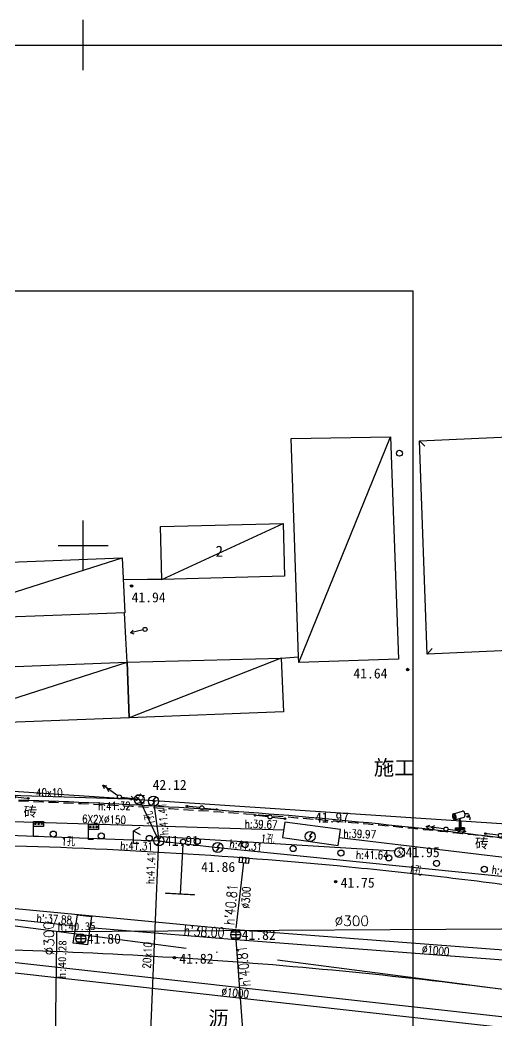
# Model space of a CAD drawing. Extents: x 501830 to 502977, y 299930 to 300245.
# Drawn here: x 502443.7 to 502491.3, y 300102.6 to 300202.5 of the extents above; entities that cross this region are included whole.
import ezdxf
from ezdxf.enums import TextEntityAlignment as Align
from ezdxf.lldxf.tags import DXFTag

# ---------------------------------------------------------------- set-up
doc = ezdxf.new("R2010")
doc.units = 0
doc.linetypes.add('1117', pattern=[0.3, 0.2, -0.1])
doc.linetypes.add('ACAD_ISO05W100', pattern=[33, 24, -3, 0, -3, 0, -3])
for name, color, linetype in [('BJ02', 7, 'Continuous'), ('BJ03', 7, 'Continuous'), ('BJ04', 7, 'Continuous'), ('BJ05', 7, 'Continuous'), ('BJ08', 7, 'Continuous'), ('BJ09', 7, 'Continuous'), ('BJ11', 7, 'Continuous'), ('TK', 7, 'Continuous'), ('公安交通井', 163, 'Continuous'), ('污水注记', 247, 'Continuous'), ('污水管线', 247, 'Continuous'), ('燃气注记', 6, 'Continuous'), ('燃气管线', 6, 'Continuous'), ('燃气高程表', 6, 'Continuous'), ('电力井', 1, 'Continuous'), ('电力注记', 1, 'Continuous'), ('电力管线', 1, 'Continuous'), ('电力高程表', 1, 'Continuous'), ('雨水井', 34, 'Continuous'), ('雨水注记', 34, 'Continuous'), ('雨水管线', 34, 'Continuous'), ('雨水高程表', 34, 'Continuous'), ('雨蓖子', 34, 'Continuous')]:
    doc.layers.add(name, color=color, linetype=linetype)
doc.layers.add('道路红线', color=11, linetype='Continuous', lineweight=30)
doc.styles.add('HZ', font='simplex.shx', dxfattribs={"bigfont": 'hztxt'})
doc.styles.get("Standard").update_dxf_attribs({"font": 'SIMFANG.TTF'})
tags = doc.linetypes.add('DL', pattern='A,15,-4.925,[130,ltypeshp.shx,S=0.5,R=330,X=-0.15,Y=0.433],0,[130,ltypeshp.shx,S=0.4,R=90,X=0,Y=0],-0.15,[130,ltypeshp.shx,S=0.5,R=150,X=0,Y=-0.433],-4.925,15', length=40).pattern_tags.tags
tags[32:33] = [DXFTag(74, 4), DXFTag(75, 0), DXFTag(340, '0'), DXFTag(46, 1.0), DXFTag(50, 0.0), DXFTag(44, 0.0), DXFTag(45, 0.0)]
tags[30:31] = [DXFTag(74, 4), DXFTag(75, 0), DXFTag(340, '0'), DXFTag(46, 1.0), DXFTag(50, 0.0), DXFTag(44, 0.0), DXFTag(45, 0.0)]
tags[4:5] = [DXFTag(74, 4), DXFTag(75, 0), DXFTag(340, '0'), DXFTag(46, 1.0), DXFTag(50, 0.0), DXFTag(44, 0.0), DXFTag(45, 0.0)]
doc.linetypes.add('TRQZ', pattern='A,15,[130,ltypeshp.shx,S=0.6,R=0,X=0,Y=0],-2.5,[133,ltypeshp.shx,S=0.05,R=0,X=0,Y=0],-2.5,[130,ltypeshp.shx,S=0.6,R=0,X=0,Y=0],15', length=35)

# ---------------------------------------------------------------- blocks, each defined once
blk = doc.blocks.new('831')
for radius in [0.25, 0.15, 0.05]:
    blk.add_circle((0, 0), radius)
blk = doc.blocks.new('9371')
blk.add_circle((0, 0), 0.6)
blk = doc.blocks.new('mhs500')
at = {"layer": 'BJ09'}
blk.add_circle((0, 0), 0.3, dxfattribs=at)
blk = doc.blocks.new('GC200')
at = {"linetype": 'Continuous', "const_width": 0.2, "flags": 128}
blk.add_lwpolyline([(-0.1, 0, 1), (0.1, 0, 1)], format="xyb", close=True, dxfattribs=at)
blk = doc.blocks.new('雨水井')
at = {"lineweight": -3}
for p, q in [((0.5, 0), (-0.5, 0)), ((-0.4, 0.3), (0.4, 0.3)), ((0, 0.495), (0, -0.495)), ((-0.4, -0.3), (0.4, -0.3))]:
    blk.add_line(p, q, dxfattribs=at)
blk.add_circle((0, 0), 0.5, dxfattribs=at)
blk = doc.blocks.new('电力井')
at = {"lineweight": -3}
for p, q in [((0.192, 0.395), (-0.079, 0.068)), ((-0.079, 0.068), (0.152, -0.017)), ((0.152, -0.017), (-0.164, -0.373))]:
    blk.add_line(p, q, dxfattribs=at)
blk.add_circle((0, 0), 0.5, dxfattribs=at)
blk = doc.blocks.new('JT')
at = {"layer": '公安交通井'}
blk.add_circle((0, 0), 0.5, dxfattribs=at)
at = {"layer": '公安交通井', "width": 0.8}
blk.add_text('交', height=0.8, dxfattribs=at).set_placement((-0.304, -0.335, -50.185))
blk = doc.blocks.new('M521')
at = {"layer": 'BJ05', "linetype": 'Continuous'}
h = blk.add_hatch(color=256, dxfattribs=at)
h.paths.add_polyline_path([(2.85, 0), (3.15, 0, 0.998883)])
h.paths.add_polyline_path([(3.15, 0, 0.000279), (3.15, 0), (2.85, 0, 1.000559)])
at = {"layer": 'BJ05', "linetype": 'Continuous', "flags": 128}
blk.add_lwpolyline([(0.4, 0), (3.25, 0)], dxfattribs=at)
at = {"layer": 'BJ05', "linetype": 'Continuous'}
for centre, radius in [((0, 0), 0.4), ((3, 0), 0.15)]:
    blk.add_circle(centre, radius, dxfattribs=at)
blk = doc.blocks.new('M511')
at = {"layer": 'BJ05', "linetype": 'Continuous'}
blk.add_lwpolyline([(0.4, 0), (4.01, 0)], dxfattribs=at)
at = {"layer": 'BJ05'}
for points in [[(2.31, 0.4), (3, 0), (2.31, -0.4)], [(3.31, 0.4), (4.01, 0), (3.31, -0.4)]]:
    blk.add_lwpolyline(points, dxfattribs=at)
at = {"layer": 'BJ05', "linetype": 'Continuous'}
blk.add_circle((0, 0), 0.4, dxfattribs=at)
blk = doc.blocks.new('探头')
at = {"lineweight": -3}
h = blk.add_hatch(color=256, dxfattribs=at)
h.paths.add_polyline_path([(-0.086, 0.079), (0.072, 0.079), (0.072, 0.683), (-0.086, 0.683)])
h.paths.add_polyline_path([(-0.007, 1.026), (-0.086, 0.683), (0.072, 0.683)])
h.paths.add_polyline_path([(0.072, 0.079), (-0.086, 0.079), (-0.086, -0.079), (0.072, -0.079)])
h = blk.add_hatch(color=256, dxfattribs=at)
h.paths.add_polyline_path([(-0.45, 0.079), (-0.45, -0.079), (-0.086, -0.079), (-0.086, 0.079)])
h.paths.add_polyline_path([(0.45, -0.079), (0.45, 0.079), (0.136, 0.079), (0.072, 0.079), (0.072, -0.079)])
for p, q in [((-0.755, 1.324), (-0.758, 1.27)), ((-0.758, 1.27), (-0.755, 1.213)), ((-0.745, 1.373), (-0.755, 1.324)), ((-0.755, 1.213), (-0.745, 1.155)), ((-0.729, 1.415), (-0.745, 1.373)), ((-0.745, 1.155), (-0.729, 1.098)), ((-0.707, 1.448), (-0.729, 1.415)), ((-0.729, 1.098), (-0.707, 1.044)), ((-0.68, 1.473), (-0.707, 1.448)), ((-0.707, 1.044), (-0.681, 0.995)), ((-0.649, 1.486), (-0.68, 1.473)), ((-0.66, 1.344), (-0.668, 1.261)), ((-0.668, 1.261), (-0.655, 1.163)), ((-0.66, 1.483), (0.243, 1.749)), ((-0.638, 1.39), (-0.66, 1.344)), ((-0.655, 1.163), (-0.619, 1.07)), ((-0.616, 1.489), (-0.649, 1.486)), ((-0.627, 1.399), (-0.638, 1.39)), ((-0.612, 1.396), (-0.627, 1.399)), ((-0.619, 1.07), (-0.573, 1.001)), ((-0.581, 1.481), (-0.616, 1.489)), ((-0.572, 1.366), (-0.612, 1.396)), ((-0.545, 1.461), (-0.581, 1.481)), ((-0.573, 1.001), (-0.532, 0.971)), ((-0.525, 1.298), (-0.572, 1.366)), ((-0.511, 1.432), (-0.545, 1.461)), ((-0.49, 1.205), (-0.525, 1.298)), ((-0.479, 1.394), (-0.511, 1.432)), ((-0.506, 0.978), (-0.485, 1.024)), ((-0.476, 1.106), (-0.49, 1.205)), ((-0.485, 1.024), (-0.476, 1.106)), ((-0.481, 0.886), (0.422, 1.152)), ((-0.45, 1.349), (-0.479, 1.394)), ((-0.426, 1.297), (-0.45, 1.349)), ((-0.407, 1.241), (-0.426, 1.297)), ((-0.393, 1.183), (-0.407, 1.241)), ((-0.407, 0.973), (-0.394, 1.018)), ((-0.394, 1.018), (-0.387, 1.07)), ((-0.387, 1.126), (-0.393, 1.183)), ((-0.387, 1.07), (-0.387, 1.126)), ((-0.007, 1.026), (-0.086, 0.683)), ((0.072, 0.683), (-0.007, 1.026)), ((0.265, 1.751), (0.232, 1.746)), ((0.3, 1.745), (0.265, 1.751)), ((0.335, 1.728), (0.3, 1.745)), ((0.37, 1.701), (0.335, 1.728)), ((0.402, 1.665), (0.37, 1.701)), ((0.383, 1.141), (0.415, 1.152)), ((0.432, 1.621), (0.402, 1.665)), ((0.415, 1.152), (0.443, 1.173)), ((0.457, 1.57), (0.432, 1.621)), ((0.443, 1.173), (0.466, 1.204)), ((0.478, 1.515), (0.457, 1.57)), ((0.466, 1.204), (0.484, 1.244)), ((0.492, 1.458), (0.478, 1.515)), ((0.484, 1.244), (0.496, 1.291)), ((0.5, 1.4), (0.492, 1.458)), ((0.496, 1.291), (0.502, 1.343)), ((0.502, 1.343), (0.5, 1.4)), ((-0.681, 0.995), (-0.65, 0.953)), ((-0.65, 0.953), (-0.617, 0.919)), ((-0.617, 0.919), (-0.582, 0.895)), ((-0.582, 0.895), (-0.546, 0.881)), ((-0.546, 0.881), (-0.512, 0.879)), ((-0.532, 0.971), (-0.517, 0.968)), ((-0.517, 0.968), (-0.506, 0.978)), ((-0.512, 0.879), (-0.48, 0.887)), ((-0.48, 0.887), (-0.451, 0.906)), ((-0.451, 0.906), (-0.426, 0.935)), ((-0.45, 0.079), (0.419, 0.079)), ((-0.45, -0.079), (-0.45, 0.079)), ((-0.426, 0.935), (-0.407, 0.973)), ((-0.086, 0.683), (0.072, 0.683)), ((-0.086, 0.683), (-0.086, -0.079)), ((0.072, 0.683), (0.072, -0.079)), ((0.45, 0.079), (0.136, 0.079)), ((0.45, 0.079), (0.45, -0.079)), ((0.45, 0.079), (0.45, -0.079)), ((0.45, -0.079), (-0.45, -0.079))]:
    blk.add_line(p, q, dxfattribs=at)
at = {"lineweight": -3, "extrusion": (0, 0, -1)}
for p, q in [((0.488, 1.477), (0.592, 1.505)), ((0.592, 1.505), (0.691, 1.517)), ((0.658, 1.182), (0.674, 1.212)), ((0.68, 1.156), (0.658, 1.182)), ((0.674, 1.212), (0.717, 1.239)), ((0.728, 1.137), (0.68, 1.156)), ((0.691, 1.517), (0.78, 1.496)), ((0.717, 1.239), (0.774, 1.256)), ((0.788, 1.13), (0.728, 1.137)), ((0.774, 1.256), (0.831, 1.257)), ((0.78, 1.496), (0.853, 1.426)), ((0.843, 1.139), (0.788, 1.13)), ((0.831, 1.257), (0.88, 1.242)), ((0.881, 1.167), (0.843, 1.139)), ((0.853, 1.426), (0.899, 1.318)), ((0.88, 1.242), (0.922, 1.212)), ((0.902, 1.209), (0.881, 1.167)), ((0.899, 1.318), (0.902, 1.209)), ((0.922, 1.212), (0.978, 1.127)), ((0.978, 1.127), (0.997, 1.029)), ((0.997, 1.029), (0.983, 0.936)), ((0.983, 0.936), (0.952, 0.846))]:
    blk.add_line(p, q, dxfattribs=at)
blk = doc.blocks.new('B8003')
at = {"color": 0}
for p, q in [((0, 3), (2, 3)), ((0, 0), (0, 3)), ((2, 2), (0, 2)), ((2, 3), (2, 2)), ((1, 0), (0, 0))]:
    blk.add_line(p, q, dxfattribs=at)
for centre in [(0.36, 2.49), (1.02, 2.49), (1.65, 2.49)]:
    blk.add_circle(centre, 0.135)
blk = doc.blocks.new('4563')
for p, q in [((0, 2.5), (1.3, 3.25)), ((0, 0), (0, 2.5)), ((0, 2.5), (1.3, 1.75)), ((1, 0), (0, 0))]:
    blk.add_line(p, q)
blk = doc.blocks.new('B552')
for p, q in [((0.984668, 0.518566), (-1.015332, 0.518566)), ((-1.015332, 0.518566), (-1.015332, -0.481434)), ((0.984668, -0.481434), (0.984668, 0.518566)), ((-1.015332, -0.481434), (0.984668, -0.481434))]:
    blk.add_line(p, q)
at = {"linetype": 'Continuous'}
for p, q in [((-0.348666, -0.481434), (-0.348666, 0.518566)), ((0.318001, -0.481434), (0.318001, 0.518566))]:
    blk.add_line(p, q, dxfattribs=at)
blk = doc.blocks.new('acfgw')
at = {"color": 4}
for p, q in [((0, -5), (0, 5)), ((-5, 0), (5, 0))]:
    blk.add_line(p, q, dxfattribs=at)
blk = doc.blocks.new('300框2')
at = {"color": 40}
for p, q in [((0, 0), (245.4, 0)), ((245.4, 0), (245.4, -145))]:
    blk.add_line(p, q, dxfattribs=at)

msp = doc.modelspace()

# ---------------------------------------------------------------- linework, layer by layer
at = {"linetype": 'Continuous'}
msp.add_lwpolyline([(501950, 300200), (502700, 300200), (502700, 300000), (501950, 300000)], close=True, dxfattribs=at)
at = {"layer": 'BJ02', "linetype": 'Continuous'}
for points in [[(502470.75, 300160.679), (502480.689, 300160.853), (502481.47, 300138.642), (502471.529, 300138.293), (502471.494, 300138.851), (502470.75, 300160.679)], [(502483.569, 300160.434), (502493.953, 300160.922), (502494.735, 300139.585), (502484.349, 300139.131), (502483.569, 300160.434)], [(502457.7, 300151.879), (502469.971, 300152.193), (502470.114, 300146.919), (502457.843, 300146.605), (502457.7, 300151.879)], [(502434.022, 300148.001), (502453.899, 300148.771), (502454.144, 300143.252), (502434.296, 300142.519), (502434.022, 300148.001)], [(502454.388, 300138.328), (502469.78, 300138.747), (502469.991, 300133.368), (502454.599, 300132.774), (502454.388, 300138.328)], [(502434.54, 300137.56), (502454.388, 300138.328), (502454.599, 300132.774), (502434.647, 300132.006), (502434.54, 300137.56)]]:
    msp.add_lwpolyline(points, close=True, dxfattribs=at)
at = {"layer": 'BJ02', "linetype": 'Continuous', "flags": 128}
for points in [[(502471.529, 300138.293), (502480.689, 300160.853)], [(502483.569, 300160.434), (502484.109, 300159.913)], [(502457.843, 300146.605), (502469.971, 300152.193)], [(502434.296, 300142.519), (502453.899, 300148.771)], [(502456.403, 300146.605), (502454.003, 300146.57)], [(502457.843, 300146.605), (502456.403, 300146.605)], [(502454.253, 300140.723), (502454.109, 300143.252)], [(502454.388, 300138.328), (502454.253, 300140.723)], [(502469.78, 300138.747), (502454.599, 300132.775)], [(502469.78, 300138.747), (502471.494, 300138.851)], [(502484.349, 300139.131), (502484.858, 300139.682)], [(502434.647, 300132.006), (502454.388, 300138.328)], [(502434.985, 300125.979), (502498.783, 300121.754)]]:
    msp.add_lwpolyline(points, dxfattribs=at)
at = {"layer": 'BJ04', "linetype": 'Continuous', "flags": 128}
msp.add_lwpolyline([(502438.56, 300120.095, -0.009485), (502456.977, 300119.397, -0.009485), (502475.355, 300118.001, -0.005034), (502485.083, 300116.977, -0.005034), (502494.788, 300115.757)], format="xyb", dxfattribs=at)
at = {"layer": 'BJ04', "linetype": 'Continuous', "ltscale": 5, "flags": 128}
msp.add_lwpolyline([(502459.956, 300120.148), (502459.681, 300115.156)], dxfattribs=at)
at = {"layer": 'BJ04', "linetype": 'Continuous', "const_width": 0.125, "flags": 128}
msp.add_lwpolyline([(502461.158, 300115.085), (502458.176, 300115.25)], dxfattribs=at)
at = {"layer": 'BJ04', "linetype": 'Continuous'}
msp.add_circle((502459.97, 300120.398), 0.25, dxfattribs=at)
at = {"layer": 'BJ05', "linetype": 'Continuous', "flags": 128}
for points in [[(502455.974, 300141.563), (502454.712, 300141.252)], [(502455.096, 300141.141), (502454.712, 300141.252), (502455, 300141.529)]]:
    msp.add_lwpolyline(points, dxfattribs=at)
at = {"layer": 'BJ05', "linetype": 'Continuous'}
msp.add_circle((502456.168, 300141.611), 0.2, dxfattribs=at)
at = {"layer": 'BJ11', "linetype": '1117', "ltscale": 5, "flags": 128}
msp.add_lwpolyline([(502434.533, 300124.779, -0.007781), (502454.858, 300123.939, -0.007781), (502475.147, 300122.467, -0.003396), (502483.987, 300121.627, -0.003396), (502492.814, 300120.666)], format="xyb", dxfattribs=at)
at = {"layer": '污水管线', "linetype": 'Continuous', "flags": 128}
for points, elevation in [([(502419.266, 300110.976), (502507.04, 300101.216)], 41.771), ([(502506.968, 300100.139), (502419.039, 300109.94)], 41.976)]:
    msp.add_lwpolyline(points, dxfattribs=dict(at, elevation=elevation))
at = {"layer": '燃气管线', "linetype": 'TRQZ', "ltscale": 0.4}
for points in [[(502502.9, 300111.729), (502447.32, 300111.4)], [(502447.32, 300111.4), (502447.34, 300110.4)], [(502447.34, 300110.4), (502446.929, 300081.299)]]:
    msp.add_lwpolyline(points, dxfattribs=at)
at = {"layer": '电力管线', "linetype": 'DL', "ltscale": 0.5, "flags": 128}
for points, elevation in [([(502457.553, 300120.48), (502455.621, 300124.61), (502436.199, 300125.2)], 41.915), ([(502457.014, 300124.445), (502457.553, 300120.48)], 42.125), ([(502440.795, 300122.492), (502470.029, 300121.576)], 41.859), ([(502437.282, 300121.233), (502457.553, 300120.48)], 41.79), ([(502481.111, 300119.433), (502457.745, 300120.875)], 41.815), ([(502475.577, 300120.815), (502505.642, 300117.215)], 41.975), ([(502457.503, 300120.48), (502463.436, 300119.817), (502496.368, 300116.496)], 41.915)]:
    msp.add_lwpolyline(points, dxfattribs=dict(at, elevation=elevation))
at = {"layer": '电力管线', "linetype": 'Continuous', "ltscale": 0.5, "flags": 128}
for points, elevation in [([(502469.914, 300120.815), (502475.458, 300120.024), (502475.696, 300121.606), (502470.144, 300122.338), (502469.914, 300120.815)], 41.975), ([(502457.503, 300120.48), (502456.407, 300094.294)], 41.915)]:
    msp.add_lwpolyline(points, dxfattribs=dict(at, elevation=elevation))
at = {"layer": '道路红线', "color": 40, "linetype": 'ACAD_ISO05W100'}
msp.add_line((502436.487, 300112.842), (502635.32, 300087.078), dxfattribs=at)
at = {"layer": '道路红线', "color": 40}
msp.add_lwpolyline([(502443.577, 300124.579), (502444.576, 300124.547), (502445.576, 300124.513), (502446.575, 300124.477), (502447.574, 300124.439), (502448.574, 300124.399), (502449.573, 300124.357), (502450.572, 300124.313), (502451.571, 300124.267), (502452.57, 300124.219), (502453.568, 300124.169), (502454.567, 300124.118), (502455.566, 300124.064), (502456.564, 300124.009), (502457.562, 300123.951), (502458.561, 300123.892), (502459.559, 300123.83), (502460.557, 300123.767), (502461.555, 300123.702), (502462.552, 300123.635), (502463.55, 300123.565), (502464.547, 300123.494), (502465.545, 300123.421), (502466.542, 300123.347), (502467.539, 300123.27), (502468.536, 300123.191), (502469.533, 300123.11), (502470.529, 300123.028), (502471.526, 300122.943), (502472.522, 300122.856), (502473.518, 300122.768), (502474.514, 300122.678), (502475.51, 300122.585), (502476.505, 300122.491), (502477.501, 300122.395), (502478.496, 300122.297), (502479.491, 300122.197), (502480.485, 300122.095), (502481.48, 300121.991), (502482.474, 300121.885), (502483.469, 300121.777), (502484.463, 300121.667), (502485.456, 300121.556), (502486.45, 300121.442), (502487.443, 300121.327), (502488.436, 300121.209), (502489.429, 300121.09), (502490.422, 300120.968), (502491.414, 300120.845)], dxfattribs=at)
at = {"layer": '道路红线', "color": 40, "linetype": 'ACAD_ISO05W100'}
msp.add_lwpolyline([(502442.972, 300109.591), (502443.971, 300109.559), (502444.971, 300109.525), (502445.97, 300109.489), (502446.969, 300109.451), (502447.968, 300109.411), (502448.968, 300109.369), (502449.967, 300109.325), (502450.966, 300109.279), (502451.964, 300109.231), (502452.963, 300109.181), (502453.962, 300109.129), (502454.96, 300109.075), (502455.959, 300109.019), (502456.957, 300108.961), (502457.955, 300108.901), (502458.953, 300108.839), (502459.951, 300108.775), (502460.949, 300108.709), (502461.947, 300108.641), (502462.944, 300108.571), (502463.942, 300108.499), (502464.939, 300108.425), (502465.936, 300108.349), (502466.933, 300108.271), (502467.93, 300108.191), (502468.926, 300108.109), (502469.923, 300108.025), (502470.919, 300107.939), (502471.915, 300107.851), (502472.911, 300107.762), (502473.907, 300107.67), (502474.903, 300107.576), (502475.898, 300107.48), (502476.893, 300107.382), (502477.888, 300107.282), (502478.883, 300107.18), (502479.878, 300107.076), (502480.872, 300106.971), (502481.866, 300106.863), (502482.86, 300106.753), (502483.854, 300106.641), (502484.847, 300106.527), (502485.841, 300106.412), (502486.834, 300106.294), (502487.827, 300106.174), (502488.819, 300106.052), (502489.811, 300105.929), (502491.712, 300105.686)], dxfattribs=at)
at = {"layer": '雨水管线', "linetype": 'Continuous', "flags": 128}
msp.add_lwpolyline([(502465.27, 300111.746), (502466.027, 300118.299)], dxfattribs=at)
for points, elevation in [([(502512.112, 300108.031), (502465.224, 300111.588), (502432.699, 300114.684)], 41.939), ([(502449.238, 300111.944), (502432.699, 300113.684)], 41.808), ([(502448.98, 300110.251), (502449.413, 300113.093), (502450.821, 300112.91), (502450.409, 300110.082), (502448.98, 300110.251), (502448.98, 300110.251)], 41.808), ([(502511.653, 300107.071), (502465.224, 300110.587), (502450.657, 300111.785)], 41.951), ([(502465.224, 300110.587), (502466.422, 300094.457), (502466.422, 300094.457)], 41.827)]:
    msp.add_lwpolyline(points, dxfattribs=dict(at, elevation=elevation))

# ---------------------------------------------------------------- block references
at = {"color": 40}
msp.add_blockref('300框2', (502237.526, 300175.433), dxfattribs=at)
at = {"layer": 'BJ03'}
msp.add_blockref('探头', (502487.628, 300121.707, 42.776), dxfattribs=at)
at = {"layer": 'BJ04', "xscale": 0.5, "yscale": 0.5, "zscale": 0.5}
for p in [(502445.038, 300120.924, 41.87), (502450.513, 300120.617, 41.879)]:
    msp.add_blockref('B8003', p, dxfattribs=at)
at = {"layer": 'BJ04', "linetype": 'Continuous', "xscale": 0.5, "yscale": 0.5, "zscale": 0.5}
msp.add_blockref('4563', (502455.034, 300120.228), dxfattribs=at)
at = {"layer": 'BJ05', "linetype": 'Continuous', "zscale": 0.5}
for name, p, xscale, yscale, rotation in [('M511', (502453.606, 300124.873, 42.141), 0.4999999999270412, 0.5000000000181145, 144.843713541303), ('M521', (502443.022, 300124.9, 42.066), 0.5000000000000017, 0.5, 353.7064873800714), ('M511', (502453.606, 300124.873, 42.141), 0.4999999999999998, 0.5, 353.1116012778284), ('M521', (502461.842, 300123.781, 42.138), 0.5000000000000017, 0.5, 173.7064873800715), ('M521', (502461.842, 300123.781, 42.138), 0.5000000000000017, 0.5, 353.7064873800714), ('M521', (502468.654, 300122.866, 41.969), 0.5000000000000017, 0.5, 173.7064873800715), ('M521', (502468.654, 300122.866, 41.969), 0.5000000000000017, 0.5, 353.7064873800714), ('M511', (502486.226, 300121.66, 43.188), 0.5, 0.5, 173.1116012778284), ('M511', (502486.226, 300121.66, 43.188), 0.5, 0.5, 353.1116012778284), ('M521', (502491.662, 300121.024, 42.153), 0.4999999999999999, 0.5, 173.7064873800714)]:
    msp.add_blockref(name, p, dxfattribs=dict(at, xscale=xscale, yscale=yscale, rotation=rotation))
at = {"layer": 'BJ08', "linetype": 'Continuous', "xscale": 0.5, "yscale": 0.5, "zscale": 0.5}
for name, p in [('831', (502454.823, 300145.942, 41.94)), ('831', (502482.393, 300137.594, 41.64)), ('GC200', (502457.014, 300124.445, 42.125)), ('GC200', (502472.669, 300120.919, 41.975)), ('GC200', (502457.553, 300120.48, 41.915)), ('GC200', (502463.436, 300119.817, 41.867)), ('GC200', (502481.598, 300119.345, 41.958)), ('831', (502475.202, 300116.4, 41.75)), ('GC200', (502449.758, 300110.703, 41.808)), ('GC200', (502465.224, 300111.087, 41.827)), ('831', (502459.104, 300108.808, 41.82))]:
    msp.add_blockref(name, p, dxfattribs=at)
at = {"layer": 'BJ09', "linetype": 'Continuous', "xscale": 0.5, "yscale": 0.5, "zscale": 0.5}
msp.add_blockref('9371', (502481.582, 300159.212), dxfattribs=at)
at = {"layer": 'BJ09', "linetype": 'Continuous'}
for p, rotation in [((502447.002, 300121.159), 357.9982646146393), ((502451.799, 300120.967), 357.4033537907079), ((502456.593, 300120.725), 356.8084429667765), ((502461.385, 300120.432), 356.2135321426072), ((502466.173, 300120.09), 355.6186213186724), ((502470.958, 300119.699), 355.0237104947377), ((502475.738, 300119.258), 354.4287996708029), ((502480.514, 300118.767), 353.8338888476195), ((502485.284, 300118.226), 353.2389780263439), ((502490.048, 300117.636), 352.6440671962682)]:
    msp.add_blockref('mhs500', p, dxfattribs=dict(at, rotation=rotation))
at = {"layer": 'TK', "linetype": 'Continuous', "xscale": 0.5, "yscale": 0.5}
for p in [(502450, 300200), (502450, 300150)]:
    msp.add_blockref('acfgw', p, dxfattribs=at)
at = {"layer": '公安交通井'}
for p in [(502455.595, 300124.603, 41.998), (502481.597, 300119.316, 41.815)]:
    msp.add_blockref('JT', p, dxfattribs=at)
at = {"layer": '电力井'}
for p in [(502457.014, 300124.445, 42.125), (502457.553, 300120.48, 41.915), (502472.669, 300120.919, 41.975), (502463.436, 300119.817, 41.867)]:
    msp.add_blockref('电力井', p, dxfattribs=at)
at = {"layer": '雨水井'}
for p in [(502449.758, 300110.703, 41.808), (502465.224, 300111.087, 41.827)]:
    msp.add_blockref('雨水井', p, dxfattribs=at)
at = {"layer": '雨蓖子', "xscale": 0.4999999999959148, "yscale": 0.4999999999944489, "zscale": 0.5, "rotation": 173.2666035578699}
msp.add_blockref('B552', (502466.05, 300118.558, 41.717), dxfattribs=at)

# ---------------------------------------------------------------- texts
at = {"layer": 'BJ02', "linetype": 'Continuous'}
msp.add_text('2', height=1.1, dxfattribs=at).set_placement((502463.217, 300149.421), align=Align.MIDDLE_LEFT)
msp.add_text('施工', height=1.5, dxfattribs=at).set_placement((502481.053, 300127.826), align=Align.MIDDLE)
at = {"layer": 'BJ04', "linetype": 'Continuous'}
for s, height, p in [('砖', 1, (502444.714, 300123.407)), ('砖', 1, (502489.806, 300120.231)), ('沥', 1.5, (502463.509, 300102.741))]:
    msp.add_text(s, height=height, dxfattribs=at).set_placement(p, align=Align.MIDDLE_CENTER)
at = {"layer": 'BJ08', "linetype": 'Continuous'}
for s, p in [('41.94', (502454.828, 300144.313)), ('41.64', (502476.98, 300136.705)), ('41.75', (502475.702, 300115.8)), ('41.82', (502459.604, 300108.208))]:
    msp.add_text(s, height=1, dxfattribs=at).set_placement(p)
for s, p in [('42.12', (502456.926, 300126.074, 42.125)), ('41.97', (502473.143, 300122.809)), ('41.91', (502458.153, 300120.48, 41.915)), ('41.95', (502482.198, 300119.345, 41.958)), ('41.86', (502461.773, 300117.87, 41.867)), ('41.80', (502450.358, 300110.703, 41.808)), ('41.82', (502465.824, 300111.087, 41.827))]:
    msp.add_text(s, height=1, dxfattribs=at).set_placement(p, align=Align.MIDDLE_LEFT)
at = {"layer": '污水注记', "style": 'HZ', "width": 0.8}
msp.add_text('%%c1000', height=0.8, rotation=354.41174, dxfattribs=at).set_placement((502463.771, 300105.024, 41.596))
at = {"layer": '燃气注记', "style": 'HZ'}
for rotation, p in [(0.34377, (502475.108, 300111.965)), (91.14599, (502447.106, 300109.042))]:
    msp.add_text('%%c300', height=1, rotation=rotation, dxfattribs=at).set_placement(p)
at = {"layer": '燃气高程表'}
for s, rotation, p in [('h:40.35', 1.47075, (502447.424, 300112.28)), ('h:40.28', 88.98678, (502447.458, 300106.743))]:
    msp.add_text(s, height=0.8, rotation=rotation, dxfattribs=at).set_placement(p, align=Align.TOP_LEFT)
at = {"layer": '电力注记', "style": 'HZ', "width": 0.8}
for s, rotation, p in [('40x10', 0.44568, (502445.286, 300124.891, 83.561)), ('6X2X%%c150', 358.40946, (502449.87, 300122.281, 41.859)), ('1孔', 102.13834, (502457.196, 300122.126, 41.87)), ('1孔', 356.4976, (502447.782, 300120.023, 41.87)), ('1孔', 351.95631, (502467.667, 300120.345, 41.77)), ('1孔', 347.25224, (502482.41, 300117.278)), ('20x10', 86.51863, (502456.716, 300107.691))]:
    msp.add_text(s, height=0.8, rotation=rotation, dxfattribs=at).set_placement(p)
at = {"layer": '电力高程表', "style": 'HZ', "width": 0.8}
for s, rotation, p in [('h:41.32', 0.58614, (502451.478, 300123.547, -41.564)), ('h:41.41', 94.00664, (502458.497, 300121.061, -41.564)), ('h:39.67', 358.13303, (502466.117, 300121.798, -83.481)), ('h:39.97', 358.13303, (502475.968, 300120.83, -83.481)), ('h:41.31', 358.28802, (502453.685, 300119.618, -41.564)), ('h:41.31', 353.25272, (502464.579, 300119.815, -41.564)), ('h:41.41', 87.13138, (502457.065, 300116.134, -83.479)), ('h:41.64', 359.14979, (502477.228, 300118.691, -41.564)), ('h:41.54', 353.25272, (502490.757, 300117.232, -41.564))]:
    msp.add_text(s, height=0.8, rotation=rotation, dxfattribs=at).set_placement(p)
at = {"layer": '雨水注记', "style": 'HZ', "width": 0.8}
for s, rotation, p in [('%%C300', 86.93794, (502466.594, 300113.7, -41.452)), ('%%C1000', 354.26892, (502483.795, 300109.268, 42.089))]:
    msp.add_text(s, height=0.8, rotation=rotation, dxfattribs=at).set_placement(p)
at = {"layer": '雨水高程表', "style": 'HZ', "width": 0.8}
for s, rotation, p in [("h'40.81", 84.81998, (502464.739, 300114.109, -43.661)), ("h'38.00", 356.30846, (502462.069, 300111.417)), ("h'40.81", 95.9203, (502466.002, 300107.948, -43.661))]:
    msp.add_text(s, height=1, rotation=rotation, dxfattribs=at).set_placement(p, align=Align.MIDDLE)
msp.add_text("h':37.88", height=0.8, rotation=356.76177, dxfattribs=at).set_placement((502445.317, 300112.357, 41.808))

doc.saveas('drawing.dxf')
